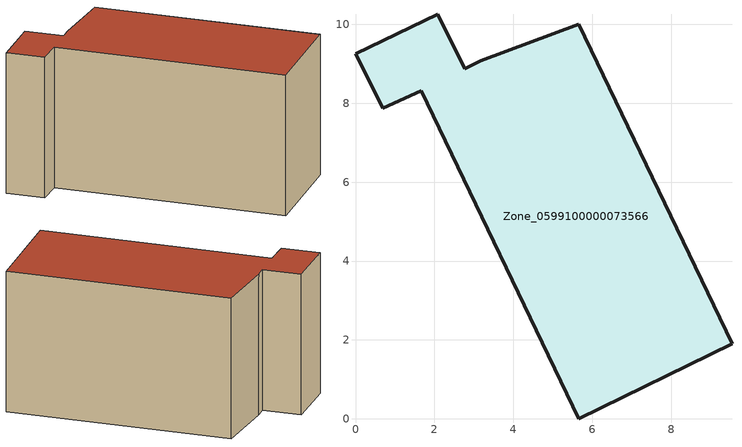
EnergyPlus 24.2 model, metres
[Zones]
Zone_0599100000073566
 floor ground (C_G): 3.17,9.08 5.66,10 9.54,1.9 5.66,0 1.66,8.31 0.69,7.88 0,9.26 2.08,10.26 2.77,8.88 z0
 wall outside (C_F): 2.08,10.26 0,9.26 0.69,7.88 1.66,8.31 5.66,0 9.54,1.9 5.66,10 3.17,9.08 2.77,8.88 2.08,10.26 z0:5.75
 roof outside (C_R): 5.66,10 3.17,9.08 2.77,8.88 2.08,10.26 0,9.26 0.69,7.88 1.66,8.31 5.66,0 9.54,1.9 z5.75
[BUILDING]
Pand.0599100000073566: North Axis=0; Terrain=City; Loads Convergence Tolerance Value=0.04; Temperature Convergence Tolerance Value=0.4; Solar Distribution=FullExterior; Maximum Number of Warmup Days=25; Minimum Number of Warmup Days=1
[Site:Location]
Rotterdam.The.Hague.AP_ZH_NLD Design_Conditions: Latitude=51.96; Longitude=4.45; Time Zone=1; Elevation=-4.5
[SITE:GROUNDTEMPERATURE:BUILDINGSURFACE]
18, 18, 18, 18, 18, 18, 18, 18, 18, 18, 18, 18
[MATERIAL] Thermal Absorptance=0.9; Solar Absorptance=0.7; Visible Absorptance=0.7
Name | Roughness | Thickness | Conductivity | Density | Specific Heat
G.TI.1946-1964 | MediumSmooth | 0.15 | 1 | 540 | 1210
F.TI.1946-1964 | Rough | 0.3 | 0.857143 | 1920 | 840
R.TI.1946-1964 | MediumRough | 0.2 | 0.277778 | 1500 | 1000
[CONSTRUCTION]
C_G: G.TI.1946-1964
C_F: F.TI.1946-1964
C_R: R.TI.1946-1964
[ZONE]
Zone_0599100000073566: Type=1; Multiplier=1; Ceiling Height=Autocalculate; Volume=Autocalculate; Floor Area=autocalculate; Part of Total Floor Area=Yes
[ZONEINFILTRATION:DESIGNFLOWRATE]
Infil_Zone_0599100000073566: Zone or ZoneList or Space or SpaceList=Zone_0599100000073566; Schedule=AlwaysOn; Design Flow Rate Calculation Method=Flow/Area; Flow Rate per Floor Area=0.003; Constant Term Coefficient=1; Temperature Term Coefficient=0; Velocity Term Coefficient=0; Velocity Squared Term Coefficient=0
[HVACTEMPLATE:ZONE:IDEALLOADSAIRSYSTEM]
Zone_0599100000073566: Maximum Heating Supply Air Temperature=50; Minimum Cooling Supply Air Temperature=13; Maximum Heating Supply Air Humidity Ratio=0.0156; Minimum Cooling Supply Air Humidity Ratio=0.0077; Heating Limit=NoLimit; Cooling Limit=NoLimit; Dehumidification Control Type=ConstantSensibleHeatRatio; Cooling Sensible Heat Ratio=0.7; Dehumidification Setpoint=60; Humidification Control Type=None; Humidification Setpoint=30; Outdoor Air Method=None; Outdoor Air Flow Rate per Person=0.00944; Outdoor Air Flow Rate per Zone Floor Area=0; Outdoor Air Flow Rate per Zone=0; Demand Controlled Ventilation Type=None; Outdoor Air Economizer Type=NoEconomizer; Heat Recovery Type=None; Sensible Heat Recovery Effectiveness=0.7; Latent Heat Recovery Effectiveness=0.65
[ZONECONTROL:THERMOSTAT]
ThermostatControl_Zone_0599100000073566: Zone or ZoneList=Zone_0599100000073566; Control Type Schedule=DualSetpointControlType; Control 1=Thermostat_Zone_0599100000073566; Temperature Difference Between Cutout And Setpoint=0
[THERMOSTATSETPOINT:DUALSETPOINT]
Thermostat_Zone_0599100000073566: Heating Setpoint Temperature Schedule=HeatingSetpoint_Zone_0599100000073566; Cooling Setpoint Temperature Schedule=CoolingSetpoint_Zone_0599100000073566
[SCHEDULE:COMPACT]
HeatingSetpoint_Zone_0599100000073566: Through: 12/31, For: AllDays, Until: 24:00, 21
CoolingSetpoint_Zone_0599100000073566: Through: 12/31, For: AllDays, Until: 24:00, 24
DualSetpointControlType: Through: 12/31, For: AllDays, Until: 24:00, 4
AlwaysOn: Through: 12/31, For: AllDays, Until: 24:00, 1
